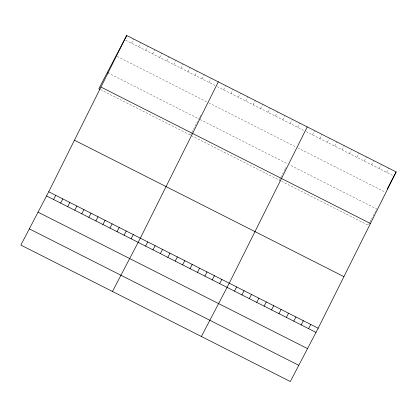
<?xml version="1.0" encoding="UTF-8"?>
<svg xmlns="http://www.w3.org/2000/svg" width="417" height="417" viewBox="0 0 417 417"><rect width="100%" height="100%" fill="white"/><g stroke="black" fill="none" stroke-linecap="round" stroke-linejoin="round"><path stroke-width="0.31" stroke-dasharray="2.08 1.56" d="M131.548 43.222L133.732 39.047M138.595 46.787L140.779 42.612M145.642 50.358L147.827 46.183M152.69 53.929L154.874 49.753M159.737 57.494L161.921 53.319M166.784 61.064L168.968 56.889M173.832 64.63L176.016 60.455M180.884 68.2L183.063 64.025M187.931 71.771L190.11 67.596M194.979 75.336L197.158 71.161M202.026 78.907L204.205 74.732M209.073 82.477L211.257 78.297M190.439 135.165L191.57 133.007M191.851 132.465L193.264 129.765M193.545 129.223L196.089 124.36M196.652 123.281L198.633 119.497M199.733 117.391L198.914 118.954L108.92 73.387M200.004 116.869L200.822 115.3M223.528 89.796L225.712 85.621M230.94 93.549L233.124 89.374M238.352 97.302L240.531 93.127M245.759 101.055L247.943 96.88M253.171 104.803L255.355 100.627M260.583 108.556L262.762 104.38M267.99 112.309L270.174 108.133M275.402 116.062L277.586 111.886M282.815 119.815L284.993 115.639M290.222 123.568L292.406 119.392M297.634 127.321L299.818 123.145M279.364 180.196L280.49 178.033M280.777 177.491L285.014 169.385M285.296 168.849L286.14 167.227M312.453 134.821L314.637 130.646M319.865 138.574L322.049 134.399M327.272 142.327L329.456 138.152M334.684 146.08L336.868 141.905M342.096 149.833L344.275 145.658M349.503 153.586L351.687 149.406M356.916 157.334L359.1 153.159M364.328 161.087L366.507 156.912M371.735 164.84L373.919 160.665M379.147 168.593L381.331 164.418M386.559 172.346L388.738 168.171M369.697 222.522L368.284 225.222L281.642 181.348M369.983 221.98L371.109 219.816M371.396 219.279L376.759 209.011L289.549 164.851M125.585 40.199L215.036 85.495M217.262 86.621L304.473 130.782M306.182 131.647L392.83 175.521M117.109 56.41L207.645 102.254M208.787 102.832L295.997 146.993M297.707 147.858L384.922 192.018M200.056 119.533L287.839 163.985M100.445 89.598L281.074 181.061"/><path stroke-width="0.63" d="M48.716 191.778L126.685 35.476L396.15 171.924L318.181 328.226L290.315 381.524L20.85 245.076L48.716 191.778L318.181 328.226M218.305 81.868L140.331 238.17L112.47 291.467M307.225 126.893L229.256 283.195L201.39 336.498M126.685 35.476L98.819 88.774L99.903 89.327M53.579 199.524L55.763 195.349M60.627 203.089L62.811 198.914M67.674 206.66L69.858 202.485M74.721 210.231L76.905 206.055M81.768 213.796L83.953 209.621M88.816 217.366L91 213.191M95.863 220.932L98.047 216.757M102.91 224.502L105.094 220.327M109.958 228.073L112.142 223.898M117.005 231.638L119.189 227.463M124.052 235.209L126.236 231.034M131.1 238.779L133.284 234.604M145.559 246.098L147.743 241.923M152.971 249.851L155.155 245.676M160.378 253.604L162.562 249.429M167.79 257.357L169.974 253.182M175.203 261.105L177.387 256.929M182.61 264.858L184.794 260.682M190.022 268.611L192.206 264.435M197.434 272.364L199.613 268.188M204.841 276.117L207.025 271.941M212.253 279.87L214.437 275.694M219.665 283.623L221.844 279.447M234.484 291.123L236.668 286.948M241.896 294.876L244.075 290.701M249.303 298.629L251.487 294.454M256.716 302.382L258.9 298.207M264.123 306.135L266.307 301.96M271.535 309.888L273.719 305.713M278.947 313.636L281.131 309.461M286.354 317.389L288.538 313.214M293.766 321.142L295.95 316.967M301.178 324.895L303.357 320.72M308.585 328.648L310.769 324.473M387.19 189.068L396.15 171.924M107.294 72.563L108.378 73.116M100.956 87.054L370.421 223.502M74.445 140.201L343.91 276.643M46.532 195.954L315.997 332.401M38.056 212.164L307.522 348.612M29.326 228.865L298.791 365.313"/></g></svg>
